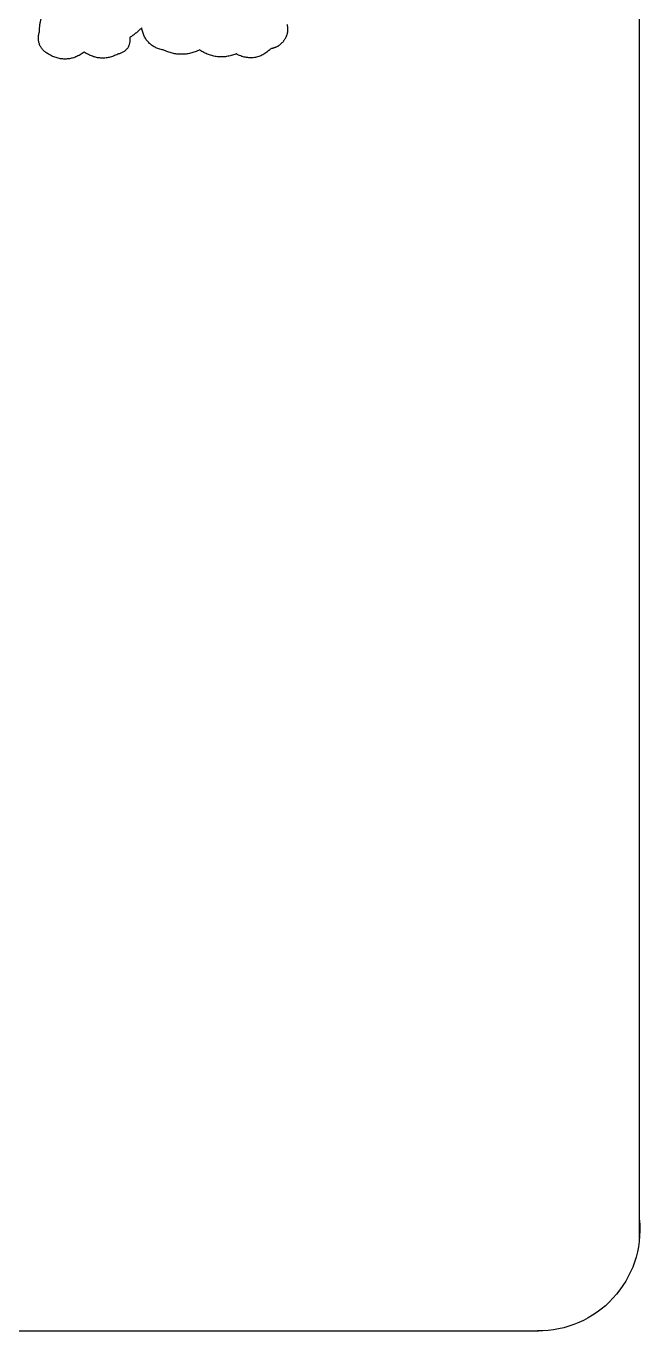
# Model space of a CAD drawing. Header units: metres. Extents: x -17 to 580, y -130 to 19.
# Drawn here: x 103.43 to 106.31, y -27.83 to -21.71 of the extents above; entities that cross this region are included whole.
import ezdxf

# ---------------------------------------------------------------- set-up
doc = ezdxf.new("R2010")
doc.units = ezdxf.units.M
doc.linetypes.add('Style Grey Lines_2', pattern=[0])
for name, color, linetype, true_color in [('Annotations', 7, 'Continuous', 0x7a8bf7), ('Imported blocks', 7, 'Continuous', 0x7a8bf7), ('Walls', 7, 'Continuous', 0xc7c7c7)]:
    doc.layers.add(name, color=color, linetype=linetype, true_color=true_color)

# ---------------------------------------------------------------- blocks, each defined once
blk = doc.blocks.new('Oak tree L')
at = {"layer": 'Imported blocks'}
for points in [[(4.171, 1.1682), (4.1699, 1.2096), (4.1868, 1.2474)], [(4.216, 1.0561), (4.1485, 1.094), (4.171, 1.1682)], [(4.6498, 1.1816), (4.6239, 1.1563), (4.5937, 1.1365)], [(4.7509, 1.078), (4.6647, 1.095), (4.6498, 1.1816)], [(5.3309, 1.1986), (5.3408, 1.1589), (5.3182, 1.1248)], [(4.5937, 1.1365), (4.5993, 1.0734), (4.5377, 1.0585)], [(5.3182, 1.1248), (5.2957, 1.0906), (5.2553, 1.0841)], [(4.3805, 1.0683), (4.3022, 1.0093), (4.216, 1.0561)], [(4.5377, 1.0585), (4.4562, 1.0167), (4.3805, 1.0683)], [(4.9215, 1.078), (4.8362, 1.0378), (4.7509, 1.078)], [(5.0921, 1.0597), (5.002, 1.0239), (4.9215, 1.078)], [(5.2553, 1.0841), (5.1824, 1.0133), (5.0921, 1.0597)]]:
    blk.add_open_spline(points, degree=2, dxfattribs=at)

msp = doc.modelspace()

# ---------------------------------------------------------------- linework, layer by layer
at = {"layer": 'Annotations', "linetype": 'Style Grey Lines_2'}
msp.add_lwpolyline([(106.3075549, -27.3088032, -0.443432269), (105.8291076, -27.8276083)], format="xyb", dxfattribs=at)
at = {"layer": 'Walls', "linetype": 'Style Grey Lines_2'}
for points in [[(106.3075549, -27.394206), (106.3075549, -15.0426217)], [(98.2081086, -27.827627), (105.8338403, -27.827627)]]:
    msp.add_lwpolyline(points, dxfattribs=at)

# ---------------------------------------------------------------- block references
at = {"layer": 'Walls'}
msp.add_blockref('Oak tree L', (99.323859, -22.895954), dxfattribs=at)

doc.saveas('drawing.dxf')
